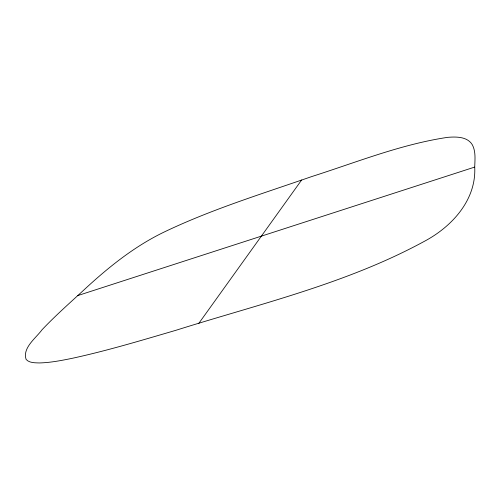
<?xml version="1.0" encoding="UTF-8"?>
<svg xmlns="http://www.w3.org/2000/svg" width="500" height="500" viewBox="0 0 500 500"><rect width="100%" height="100%" fill="white"/><g stroke="black" fill="none" stroke-linecap="round" stroke-linejoin="round"><path stroke-width="0.75" d="M474.719 167.081C476.431 199.838 452.1 226.469 424.819 241.081C347.069 283.538 259.781 303.844 175.869 330.306C141.419 340.387 107.006 350.781 71.9 358.381C61.175 360.556 50.356 362.675 39.388 362.944C34.894 362.788 29.462 363.031 26.131 359.469C22.15 347.944 35.969 338.088 41.988 329.812C54.931 316.137 69.025 303.637 82.881 290.912C107.725 267.787 134.462 246.125 165.306 231.488C212.525 209.013 262.669 193.637 311.962 176.488C356.737 162.213 400.931 144.319 447.625 137.35C456.1 136.669 467.262 136.456 472.294 144.725C475.956 151.562 474.925 159.631 474.719 167.081L77.769 295.581M198.706 323.525L301.644 179.988"/></g></svg>
